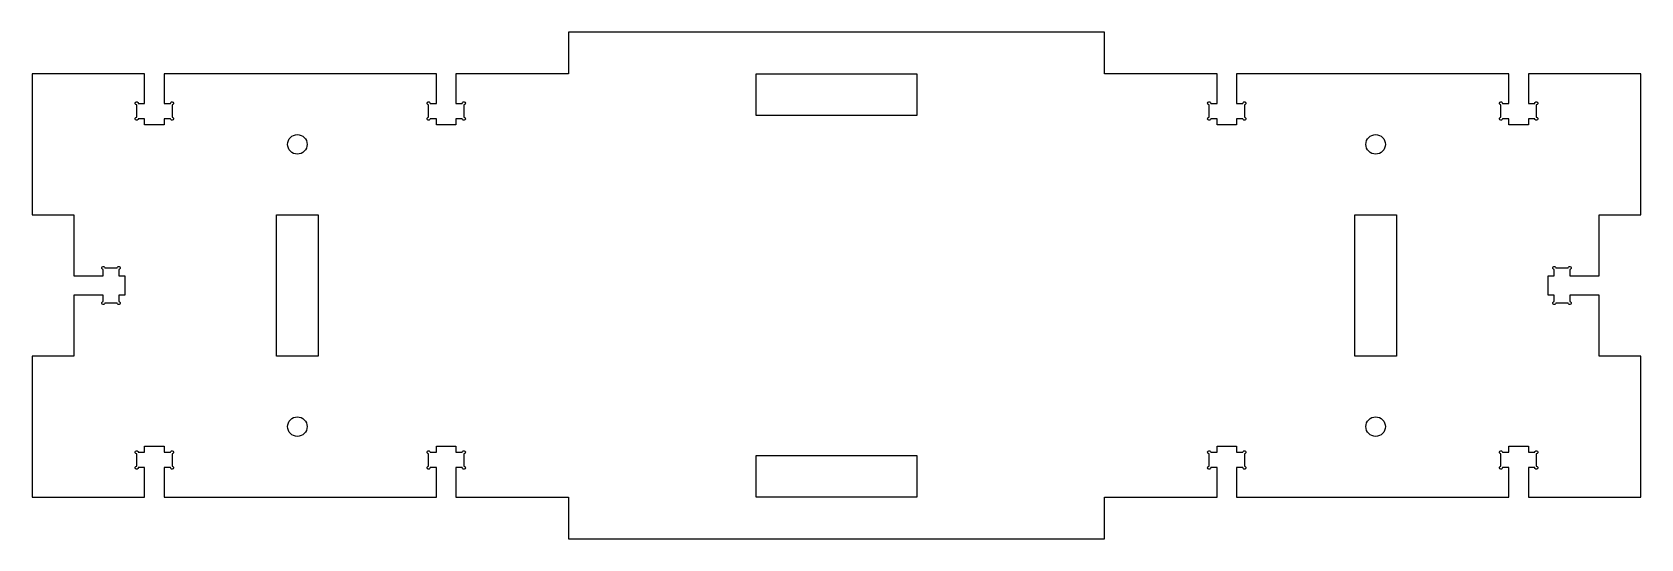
# Model space of a CAD drawing. Header units: millimetres. Extents: x -130 to 130, y -41 to 41.
import ezdxf

# ---------------------------------------------------------------- set-up
doc = ezdxf.new("R2010")
doc.units = ezdxf.units.MM

msp = doc.modelspace()

# ---------------------------------------------------------------- linework, layer by layer
msp.add_lwpolyline([(123.28, -1.57), (118.5, -1.57), (118.5, -2.6, -2.414214), (118.25, -2.85), (116.25, -2.85, -2.414214), (116, -2.6), (116, -1.57), (115, -1.57), (115, 1.58), (116, 1.58), (116, 2.6, -2.414214), (116.25, 2.85), (118.25, 2.85, -2.414214), (118.5, 2.6), (118.5, 1.58), (123.28, 1.58), (123.28, 11.41), (130, 11.41), (130, 34.22), (111.83, 34.22), (111.83, 29.44), (112.85, 29.44, -2.414214), (113.1, 29.19), (113.1, 27.19, -2.414214), (112.85, 26.94), (111.83, 26.94), (111.83, 25.94), (108.67, 25.94), (108.67, 26.94), (107.65, 26.94, -2.414214), (107.4, 27.19), (107.4, 29.19, -2.414214), (107.65, 29.44), (108.67, 29.44), (108.67, 34.22), (64.66, 34.22), (64.66, 29.44), (65.68, 29.44, -2.414214), (65.93, 29.19), (65.93, 27.19, -2.414214), (65.68, 26.94), (64.66, 26.94), (64.66, 25.94), (61.51, 25.94), (61.51, 26.94), (60.48, 26.94, -2.414214), (60.23, 27.19), (60.23, 29.19, -2.414214), (60.48, 29.44), (61.51, 29.44), (61.51, 34.22), (43.33, 34.22), (43.33, 40.94), (-43.33, 40.94), (-43.33, 34.22), (-61.51, 34.22), (-61.51, 29.44), (-60.48, 29.44, -2.414214), (-60.23, 29.19), (-60.23, 27.19, -2.414214), (-60.48, 26.94), (-61.51, 26.94), (-61.51, 25.94), (-64.66, 25.94), (-64.66, 26.94), (-65.68, 26.94, -2.414214), (-65.93, 27.19), (-65.93, 29.19, -2.414214), (-65.68, 29.44), (-64.66, 29.44), (-64.66, 34.22), (-108.67, 34.22), (-108.67, 29.44), (-107.65, 29.44, -2.414214), (-107.4, 29.19), (-107.4, 27.19, -2.414214), (-107.65, 26.94), (-108.67, 26.94), (-108.67, 25.94), (-111.83, 25.94), (-111.83, 26.94), (-112.85, 26.94, -2.414214), (-113.1, 27.19), (-113.1, 29.19, -2.414214), (-112.85, 29.44), (-111.83, 29.44), (-111.83, 34.22), (-130, 34.22), (-130, 11.41), (-123.28, 11.41), (-123.28, 1.58), (-118.5, 1.58), (-118.5, 2.6, -2.414214), (-118.25, 2.85), (-116.25, 2.85, -2.414214), (-116, 2.6), (-116, 1.58), (-115, 1.58), (-115, -1.57), (-116, -1.57), (-116, -2.6, -2.414214), (-116.25, -2.85), (-118.25, -2.85, -2.414214), (-118.5, -2.6), (-118.5, -1.57), (-123.28, -1.57), (-123.28, -11.41), (-130, -11.41), (-130, -34.22), (-111.83, -34.22), (-111.83, -29.44), (-112.85, -29.44, -2.414214), (-113.1, -29.19), (-113.1, -27.19, -2.414214), (-112.85, -26.94), (-111.83, -26.94), (-111.83, -25.94), (-108.67, -25.94), (-108.67, -26.94), (-107.65, -26.94, -2.414214), (-107.4, -27.19), (-107.4, -29.19, -2.414214), (-107.65, -29.44), (-108.67, -29.44), (-108.67, -34.22), (-64.66, -34.22), (-64.66, -29.44), (-65.68, -29.44, -2.414214), (-65.93, -29.19), (-65.93, -27.19, -2.414214), (-65.68, -26.94), (-64.66, -26.94), (-64.66, -25.94), (-61.51, -25.94), (-61.51, -26.94), (-60.48, -26.94, -2.414214), (-60.23, -27.19), (-60.23, -29.19, -2.414214), (-60.48, -29.44), (-61.51, -29.44), (-61.51, -34.22), (-43.33, -34.22), (-43.33, -40.94), (43.33, -40.94), (43.33, -34.22), (61.51, -34.22), (61.51, -29.44), (60.48, -29.44, -2.414214), (60.23, -29.19), (60.23, -27.19, -2.414214), (60.48, -26.94), (61.51, -26.94), (61.51, -25.94), (64.66, -25.94), (64.66, -26.94), (65.68, -26.94, -2.414214), (65.93, -27.19), (65.93, -29.19, -2.414214), (65.68, -29.44), (64.66, -29.44), (64.66, -34.22), (108.67, -34.22), (108.67, -29.44), (107.65, -29.44, -2.414214), (107.4, -29.19), (107.4, -27.19, -2.414214), (107.65, -26.94), (108.67, -26.94), (108.67, -25.94), (111.83, -25.94), (111.83, -26.94), (112.85, -26.94, -2.414214), (113.1, -27.19), (113.1, -29.19, -2.414214), (112.85, -29.44), (111.83, -29.44), (111.83, -34.22), (130, -34.22), (130, -11.41), (123.28, -11.41)], format="xyb", close=True)
for points in [[(-13, 27.5), (-13, 34.22), (13, 34.22), (13, 27.5)], [(-83.78, 11.41), (-83.78, -11.41), (-90.5, -11.41), (-90.5, 11.41)], [(90.5, 11.41), (90.5, -11.41), (83.78, -11.41), (83.78, 11.41)], [(13, -27.5), (13, -34.22), (-13, -34.22), (-13, -27.5)]]:
    msp.add_lwpolyline(points, close=True)
for centre in [(-87.14, 22.81), (87.14, 22.81), (-87.14, -22.81), (87.14, -22.81)]:
    msp.add_circle(centre, 1.58)

doc.saveas('drawing.dxf')
